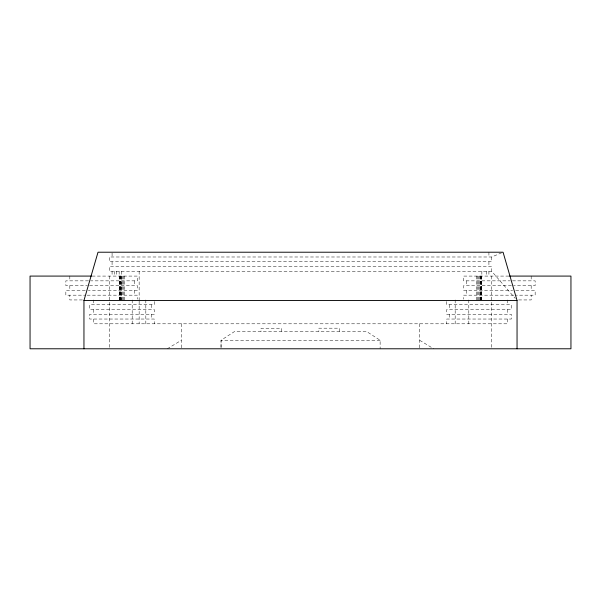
<?xml version="1.0" encoding="UTF-8"?>
<svg xmlns="http://www.w3.org/2000/svg" width="601" height="601" viewBox="0 0 601 601"><rect width="100%" height="100%" fill="white"/><g stroke="black" fill="none" stroke-linecap="round" stroke-linejoin="round"><path stroke-width="0.45" stroke-dasharray="3 2.25" d="M221.048 347.926L221.063 340.256L234.615 331.482L366.542 331.482L380.125 340.256L380.125 348.783M167.318 348.783L181.277 340.331M491.738 256.988L491.738 261.766L109.262 261.766L109.262 256.988L491.738 256.988L502.263 252.555M491.738 271.306L109.262 271.306L109.262 266.536L491.738 266.536L491.738 271.306L515.237 298.412M92.148 276.084L137.389 276.084L137.389 280.855L90.774 280.855M508.852 276.084L463.611 276.084L463.611 280.855L510.226 280.855M88.482 280.855L65.847 280.855L65.847 285.625L87.378 285.625M512.518 280.855L535.153 280.855L535.153 285.625L513.622 285.625M89.609 285.625L137.389 285.625L137.389 290.396L88.377 290.396M511.391 285.625L463.611 285.625L463.611 290.396L512.623 290.396M85.282 290.396L65.847 290.396L65.847 295.174L84.824 295.174M515.718 290.396L535.153 290.396L535.153 295.174L516.176 295.174M87.16 295.174L137.389 295.174L137.389 299.148M513.84 295.174L463.611 295.174L463.611 299.148M82.367 299.944L69.821 299.944L69.821 295.174M518.633 299.944L531.179 299.944L531.179 295.174M380.125 340.256L221.04 340.256L221.04 348.783M419.723 340.331L433.682 348.783M531.179 276.084L531.179 280.855M531.179 285.625L531.179 290.396M507.312 299.944L507.312 304.715M507.312 309.492L507.312 314.263M507.312 319.033L507.312 323.804L93.688 323.804L93.688 319.033M491.738 276.084L491.738 348.783M488.921 252.217L488.921 256.988M488.921 261.766L488.921 266.536M488.921 271.306L488.921 276.084M486.6 271.306L486.6 276.084M481.859 271.306L481.859 276.084M481.634 276.084L481.604 299.944M481.446 276.084L481.446 299.944M481.371 276.084L481.371 299.944M481.063 276.084L481.063 299.944M480.928 276.084L480.928 299.944M480.477 276.084L480.477 299.944M480.289 276.084L480.289 299.944M479.688 276.084L479.688 299.944M478.719 276.084L478.719 299.944M477.577 276.084L477.577 299.944M476.27 276.084L476.27 299.944M468.81 299.944L468.81 323.804M466.429 280.855L466.429 285.625M466.429 290.396L466.429 295.174M455.175 299.944L455.175 323.804M449.556 304.715L449.556 309.492M449.556 314.263L449.556 319.033M446.738 301.537L446.738 304.715L511.293 304.715L511.293 309.492L446.738 309.492L446.738 314.263L511.293 314.263L511.293 319.033L446.738 319.033L446.738 323.804M419.723 323.804L419.723 347.934M339.377 331.482L339.377 328.184L318.868 328.184L318.868 331.482M281.508 331.482L281.508 328.296L260.999 328.296L260.999 331.482M181.277 323.804L181.277 348.783M154.262 301.537L154.262 304.715L89.707 304.715L89.707 309.492L154.262 309.492L154.262 314.263L89.707 314.263L89.707 319.033L154.262 319.033L154.262 323.804M151.444 304.715L151.444 309.492M151.444 314.263L151.444 319.033M145.825 299.944L145.825 323.804M139.147 271.306L139.147 299.944M139.147 300.861L139.147 323.804M134.571 280.855L134.571 285.625M134.571 290.396L134.571 295.174M132.19 299.944L132.19 323.804M124.73 276.084L124.73 299.944M123.423 276.084L123.423 299.944M122.281 276.084L122.281 299.944M121.545 271.306L121.545 299.944M121.312 276.084L121.312 299.944M120.711 276.084L120.711 299.944M120.523 276.084L120.523 299.944M120.072 276.084L120.072 299.944M119.937 276.084L119.937 299.944M119.554 276.084L119.629 299.944M119.366 276.084L119.396 299.944M119.141 271.306L119.141 276.084M116.759 271.306L116.759 276.084M114.4 271.306L114.4 276.084M112.079 253.013L112.079 256.988M112.079 261.766L112.079 266.536M112.079 271.306L112.079 276.084M109.262 276.084L109.262 347.851M93.688 299.944L93.688 304.715M93.688 309.492L93.688 314.263M69.821 276.084L69.821 280.855M69.821 285.625L69.821 290.396"/><path stroke-width="0.9" d="M83.952 348.783L83.952 300.5L98.016 252.217L503.075 252.217L517.048 300.5L517.048 348.783M91.442 276.084L30.05 276.084L30.05 348.783L570.95 348.783L570.95 276.084L509.558 276.084M83.952 300.5L517.048 300.5"/></g></svg>
